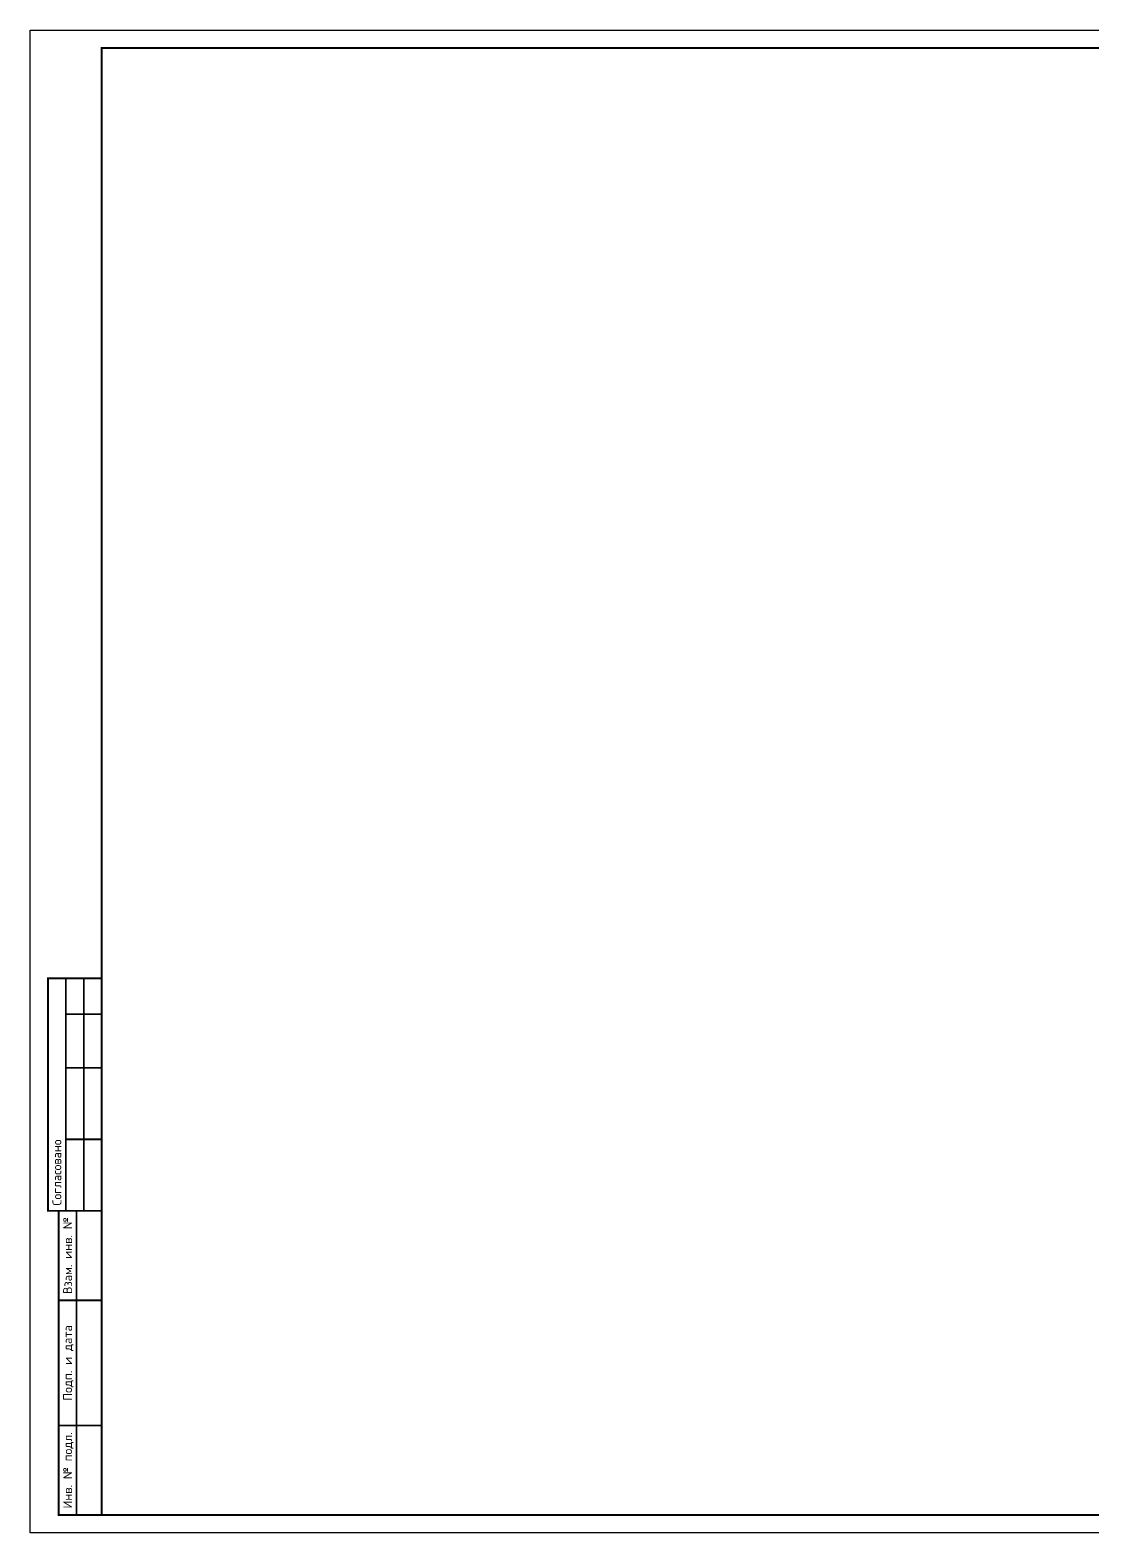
# Model space of a CAD drawing. Header units: millimetres. Extents: x 1114 to 8235, y 637 to 5441.
# Drawn here: x 2909.9 to 3206.9, y 1173.7 to 1593.7 of the extents above; entities that cross this region are included whole.
import ezdxf
from ezdxf.enums import TextEntityAlignment as Align

# ---------------------------------------------------------------- set-up
doc = ezdxf.new("R2010")
doc.units = ezdxf.units.MM
doc.layers.add('Объекты проект.', color=1, linetype='Continuous', lineweight=80)
doc.layers.add('Размеры на чертеже', color=250, linetype='Continuous', lineweight=25)
doc.styles.add('-ISOCPEUR-', font='isocpeur.ttf')
doc.styles.get("Standard").update_dxf_attribs({"font": 'arial.ttf'})
pattern_1 = [(0, (-263.652, -82.413), (0, 6.985), [5.08, -1.905]), (90, (-263.652, -82.413), (-6.985, 4e-16), [5.08, -1.905])]
pattern_2 = [(0, (-209.8246, 98.09), (0, 6.985), [5.08, -1.905]), (90, (-209.8246, 98.09), (-6.985, 4e-16), [5.08, -1.905])]

# ---------------------------------------------------------------- blocks, each defined once
blk = doc.blocks.new('*U293')
blk.add_lwpolyline([(0, 123), (594, 123), (594, -297), (0, -297)], close=True)
at = {"const_width": 0.5}
blk.add_lwpolyline([(20, 118), (589, 118), (589, -292), (20, -292)], close=True, dxfattribs=at)
for points in [[(20, -207), (5, -207), (5, -142), (20, -142)], [(10, -142), (10, -207)], [(15, -142), (15, -207)], [(10, -152), (20, -152)], [(10, -167), (20, -167)], [(10, -187), (20, -187)], [(20, -292), (8, -292), (8, -207), (20, -207)], [(13, -207), (13, -292)], [(8, -232), (20, -232)], [(8, -267), (20, -267)]]:
    blk.add_lwpolyline(points, dxfattribs=at)
at = {"style": '-ISOCPEUR-'}
blk.add_text('Согласовано', height=2.5, rotation=90, dxfattribs=at).set_placement((7.5, -205.5), align=Align.MIDDLE_LEFT)
for s, p in [('Взам. инв. №', (10.5, -219.5)), ('Подп. и дата', (10.5, -249.5)), ('Инв. № подл.', (10.5, -279.5))]:
    blk.add_text(s, height=2.5, rotation=90, dxfattribs=at).set_placement(p, align=Align.MIDDLE_CENTER)
blk.add_attdef('РАЗРАБОТАЛ', text='', height=2.5).set_placement((424.5, -264.22), align=Align.MIDDLE_LEFT)
at = {"flags": 8}
for tag, height, p in [('ДАТА', 2.5, (464.07, -264.4)), ('ЛИСТ', 3, (560.39, -271.92)), ('ЛИСТОВ', 3, (577.89, -271.92))]:
    blk.add_attdef(tag, text='', height=height, dxfattribs=at).set_placement(p, align=Align.MIDDLE_CENTER)
blk.add_attdef('ПРОВЕРИЛ', (424.75, -270.73), '', height=2.5)
for tag, p in [('ТЕПЛОВЫЕ_СЕТИ_001', (489.41, -270.98)), ('ИМЯ_ЧЕРТЕЖА_001', (491.51, -285.58))]:
    blk.add_attdef(tag, p, '', height=3, dxfattribs=at)
at = {"style": '-ISOCPEUR-', "flags": 8}
blk.add_attdef('ФОРМАТ', text='', height=3, dxfattribs=at).set_placement((554.97, -294.75), align=Align.MIDDLE_CENTER)

msp = doc.modelspace()

# ---------------------------------------------------------------- hatches: boundary and pattern name
at = {"lineweight": 35}
h = msp.add_hatch(dxfattribs=at)
h.set_pattern_fill('ANGLE', color=1)
h.set_pattern_definition(pattern_2)
h.paths.add_polyline_path([(3101.142, 1539.348), (3103.759, 1539.348, 1)])
h.paths.add_polyline_path([(3103.759, 1539.348), (3102.45, 1539.348), (3102.45, 1538.04, 0.4142136)])
h.paths.add_polyline_path([(3102.45, 1539.348), (3101.142, 1539.348, 0.4142136), (3102.45, 1538.04)])
h = msp.add_hatch(dxfattribs=at)
h.set_pattern_fill('ANGLE', color=1)
h.set_pattern_definition(pattern_1)
h.paths.add_polyline_path([(3047.314, 1358.845), (3049.931, 1358.845, 1)])
h.paths.add_polyline_path([(3049.931, 1358.845), (3048.623, 1358.845), (3048.623, 1357.537, 0.4142136)])
h.paths.add_polyline_path([(3048.623, 1358.845), (3047.314, 1358.845, 0.4142136), (3048.623, 1357.537)])
at = {"layer": 'Объекты проект.'}
h = msp.add_hatch(dxfattribs=at)
h.set_pattern_fill('ANGLE', color=5)
h.set_pattern_definition(pattern_2)
h.paths.add_polyline_path([(3097.142, 1535.348), (3099.759, 1535.348, 1)])
h.paths.add_polyline_path([(3099.759, 1535.348), (3098.45, 1535.348), (3098.45, 1534.04, 0.4142136)])
h.paths.add_polyline_path([(3098.45, 1535.348), (3097.142, 1535.348, 0.4142136), (3098.45, 1534.04)])
h = msp.add_hatch(dxfattribs=at)
h.set_pattern_fill('ANGLE', color=6)
h.set_pattern_definition(pattern_2)
h.paths.add_polyline_path([(3089.142, 1527.348), (3091.759, 1527.348, 1)])
h.paths.add_polyline_path([(3091.759, 1527.348), (3090.45, 1527.348), (3090.45, 1526.04, 0.4142136)])
h.paths.add_polyline_path([(3090.45, 1527.348), (3089.142, 1527.348, 0.4142136), (3090.45, 1526.04)])
h = msp.add_hatch(dxfattribs=at)
h.set_pattern_fill('ANGLE', color=6)
h.set_pattern_definition([(0, (-205.8246, -24.04), (0, 6.985), [5.08, -1.905]), (90, (-205.8246, -24.04), (-6.985, 4e-16), [5.08, -1.905])])
h.paths.add_polyline_path([(3093.142, 1405.218), (3095.759, 1405.218, 1)])
h.paths.add_polyline_path([(3095.759, 1405.218), (3094.45, 1405.218), (3094.45, 1403.91, 0.4142136)])
h.paths.add_polyline_path([(3094.45, 1405.218), (3093.142, 1405.218, 0.4142136), (3094.45, 1403.91)])
h = msp.add_hatch(dxfattribs=at)
h.set_pattern_fill('ANGLE', color=5)
h.set_pattern_definition(pattern_1)
h.paths.add_polyline_path([(3043.314, 1354.845), (3045.931, 1354.845, 1)])
h.paths.add_polyline_path([(3045.931, 1354.845), (3044.623, 1354.845), (3044.623, 1353.537, 0.4142136)])
h.paths.add_polyline_path([(3044.623, 1354.845), (3043.314, 1354.845, 0.4142136), (3044.623, 1353.537)])
h = msp.add_hatch(dxfattribs=at)
h.set_pattern_fill('ANGLE', color=6)
h.set_pattern_definition(pattern_1)
h.paths.add_polyline_path([(3035.314, 1346.845), (3037.931, 1346.845, 1)])
h.paths.add_polyline_path([(3037.931, 1346.845), (3036.623, 1346.845), (3036.623, 1345.537, 0.4142136)])
h.paths.add_polyline_path([(3036.623, 1346.845), (3035.314, 1346.845, 0.4142136), (3036.623, 1345.537)])

# ---------------------------------------------------------------- block references
at = {"layer": 'Размеры на чертеже', "lineweight": 90}
msp.add_blockref('*U293', (2909.904, 1470.682), dxfattribs=at)

doc.saveas('drawing.dxf')
